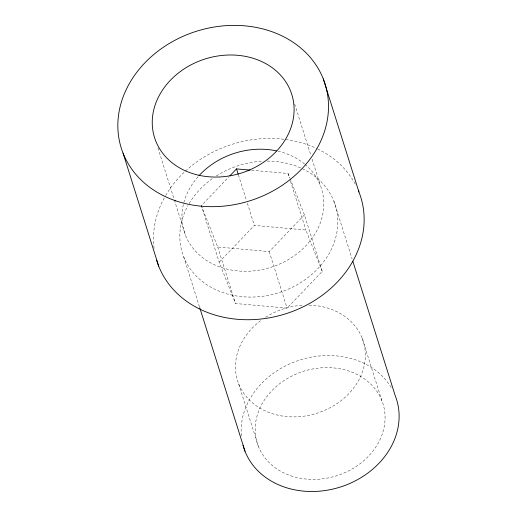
<?xml version="1.0" encoding="UTF-8"?>
<svg xmlns="http://www.w3.org/2000/svg" width="517" height="517" viewBox="0 0 517 517"><rect width="100%" height="100%" fill="white"/><g stroke="black" fill="none" stroke-linecap="round" stroke-linejoin="round"><path stroke-width="0.39" stroke-dasharray="2.58 1.94" d="M290.102 178.675L304.416 214.859L322.24 271.393L287.064 308.132L235.532 303.518L219.169 262.164L201.346 205.63L228.701 177.053M219.169 262.164L254.345 225.425L305.877 230.039L322.24 271.393M201.346 205.63L217.702 246.99L269.241 251.605L304.416 214.859M251.585 170.242L288.053 173.505L289.804 177.938M333.911 201.268L352.083 258.907M294.696 104.072L310.879 155.397M312.081 159.223L320.294 185.267M362.152 338.124L381.863 400.643M288.053 173.505L289.501 178.087M290.464 181.144L305.877 230.039M269.241 251.605L287.064 308.132M238.447 175.005L246.396 200.215M247.359 203.265L254.345 225.425M217.702 246.99L235.532 303.518M238.667 383.873L258.384 446.391M157.931 147.901L174.113 199.219M174.352 199.989L185.461 235.222M183.729 256.91L199.478 306.865M267.27 161.104A80.122 66.661 -17.5 0 1 335.843 237.129A80.122 66.661 -17.5 0 1 232.385 295.201A80.122 66.661 -17.5 0 1 187.968 205.617M189.125 203.588A80.122 66.661 -17.5 0 1 213.715 177.68M216.345 175.948A80.122 66.661 -17.5 0 1 263.289 161.188M241.361 435.915A80.122 66.661 -17.5 0 1 300.099 359.935A80.122 66.661 -17.5 0 1 391.77 388.532M154.098 248.315A106.832 88.879 -17.5 0 1 164.884 196.835M165.647 195.51A106.832 88.879 -17.5 0 1 184.879 171.605M185.461 171.069A106.832 88.879 -17.5 0 1 316.895 148.612M317.619 148.961A106.832 88.879 -17.5 0 1 355.593 184.705M309.037 305.12A65.879 54.808 -17.5 0 1 360.259 377.164A65.879 54.808 -17.5 0 1 260.322 408.378A65.879 54.808 -17.5 0 1 261.634 319.92M265.583 317.238A65.879 54.808 -17.5 0 1 303.363 305.198M305.049 164.393A71.934 59.843 -17.5 0 1 271.677 267.063A71.934 59.843 -17.5 0 1 183.477 204.034M183.845 202.593A71.934 59.843 -17.5 0 1 198.438 176.291M278.023 151.21A71.934 59.843 -17.5 0 1 304.474 163.915M290.735 475.756A65.879 54.808 -17.5 0 0 384.984 414.621A65.879 54.808 -17.5 0 0 284.654 380.169A65.879 54.808 -17.5 0 0 290.735 475.756"/><path stroke-width="0.78" d="M229.819 175.89L236.515 168.891L249.995 170.099M323.293 78.933L358.94 191.994M352.814 261.208L395.214 395.692A80.122 66.661 -17.5 0 1 341.071 486.801A80.122 66.661 -17.5 0 1 243.042 445.331M236.515 168.891L238.201 174.235M199.724 307.634L245.032 451.341M123.052 153.122L158.7 266.184M358.339 190.521A106.832 88.879 -17.5 0 1 288.822 312.772A106.832 88.879 -17.5 0 1 156.606 260.141M198.98 175.69A71.934 59.843 -17.5 0 1 276.44 150.861M175.515 200.745A106.832 88.879 -17.5 0 0 328.353 101.603A106.832 88.879 -17.5 0 0 165.653 45.735A106.832 88.879 -17.5 0 0 175.515 200.745M199.614 175.418A71.934 59.843 -17.5 0 0 292.887 98.534A71.934 59.843 -17.5 0 0 177.014 74.131A71.934 59.843 -17.5 0 0 199.614 175.418"/></g></svg>
